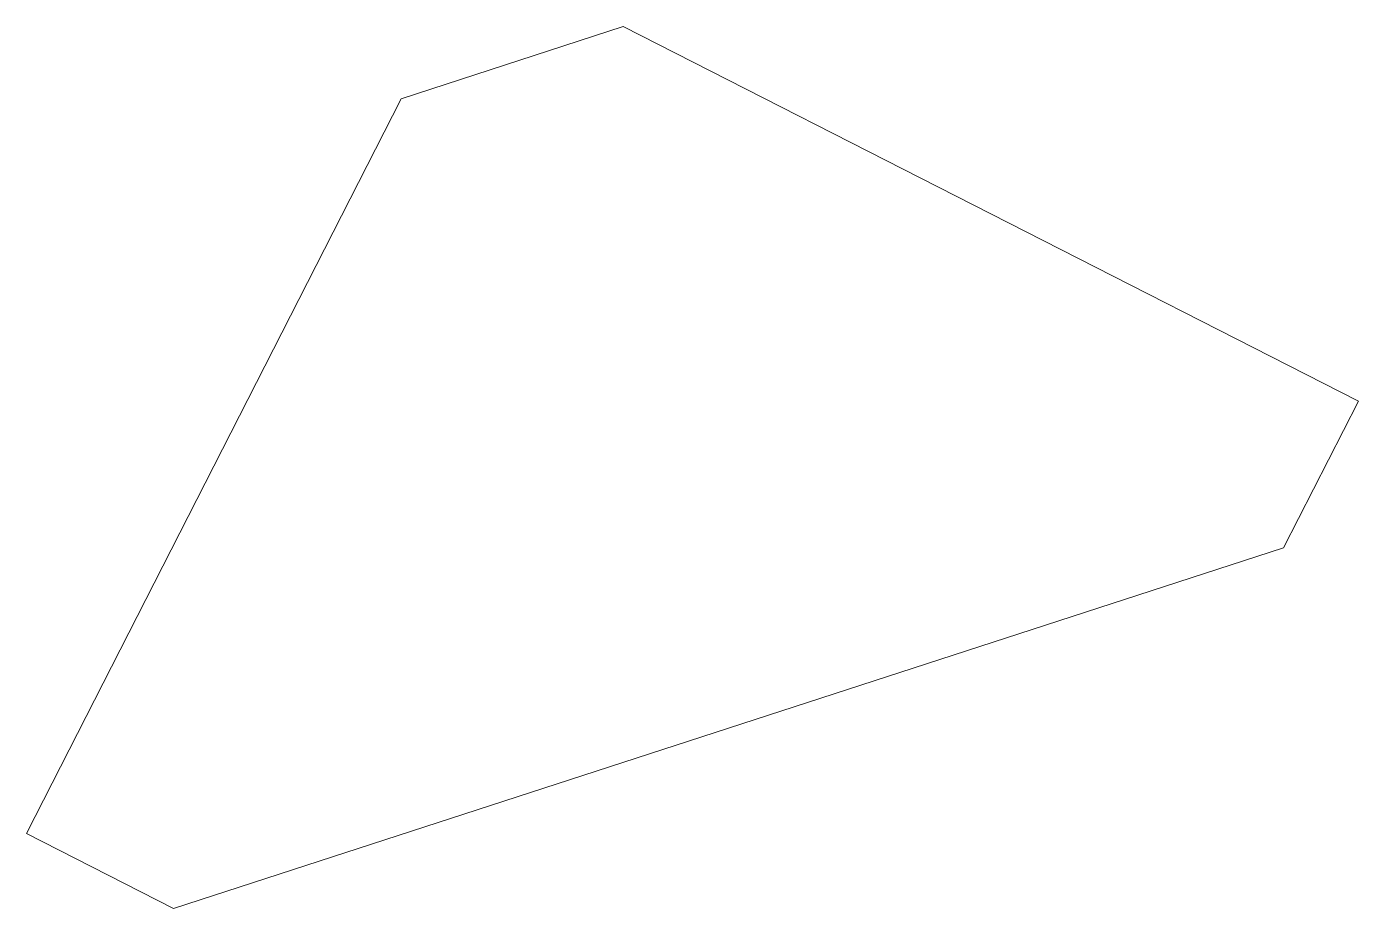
# Model space of a CAD drawing. Header units: millimetres. Extents: x 1879.6 to 1960.3, y 3459.7 to 3513.2.
import ezdxf

# ---------------------------------------------------------------- set-up
doc = ezdxf.new("R2010")
doc.units = ezdxf.units.MM

msp = doc.modelspace()

# ---------------------------------------------------------------- linework, layer by layer
at = {"color": 7, "linetype": 'Continuous', "lineweight": 15}
for p, q in [((1915.755, 3513.179), (1902.305, 3508.809)), ((1960.305, 3490.48), (1915.755, 3513.179)), ((1879.605, 3464.259), (1902.305, 3508.809)), ((1955.765, 3481.57), (1960.305, 3490.48)), ((1888.515, 3459.719), (1955.765, 3481.57)), ((1888.515, 3459.719), (1879.605, 3464.259))]:
    msp.add_line(p, q, dxfattribs=at)

doc.saveas('drawing.dxf')
